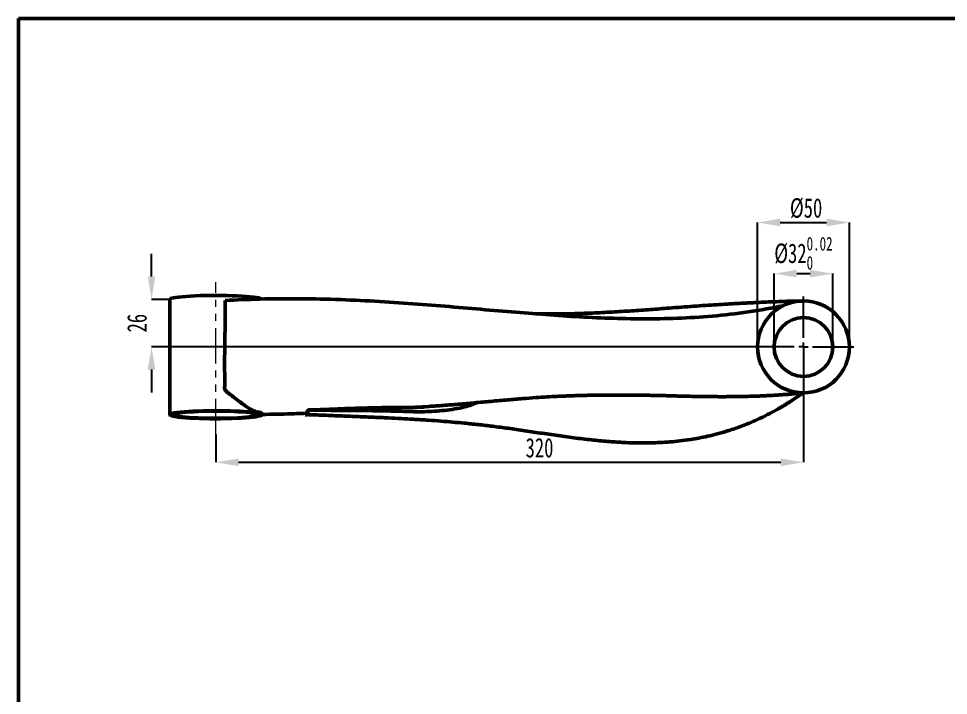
# Model space of a CAD drawing. Header units: millimetres. Extents: x 798 to 1179, y 9 to 280.
# Drawn here: x 798.2 to 965.2, y 158.1 to 279.6 of the extents above; entities that cross this region are included whole.
import ezdxf

# ---------------------------------------------------------------- set-up
doc = ezdxf.new("R2010")
doc.units = ezdxf.units.MM
doc.header["$PDSIZE"] = -1
doc.linetypes.add('PHANTOM', pattern=[12.7, 6.35, -1.27, 1.27, -1.27, 1.27, -1.27])
doc.layers.add('10', color=7, linetype='Continuous')
doc.layers.add('5', color=7, linetype='Continuous')
doc.styles.add('SLDTEXTSTYLE5', font='TXT', dxfattribs={"width": 0.7})
doc.dimstyles.new('SLDDIMSTYLE1', dxfattribs={"dimtxt": 3.5, "dimasz": 4.08, "dimexe": 0, "dimexo": 0.0625, "dimgap": 0.875, "dimtad": 1, "dimrnd": 1e-09, "dimzin": 12, "dimdsep": 46, "dimtxsty": 'SLDTEXTSTYLE5', "dimsah": 1, "dimcen": 0.09, "dimadec": 0, "dimazin": 3, "dimtol": 1, "dimtp": 0.021, "dimtfac": 1, "dimtmove": 0, "dimatfit": 0, "dimfxl": 1, "dimfrac": 2, "dimtolj": 1, "dimarcsym": 0})
doc.dimstyles.new('SLDDIMSTYLE2', dxfattribs={"dimtxt": 3.5, "dimasz": 4.08, "dimexe": 0, "dimexo": 0.0625, "dimgap": 0.875, "dimtad": 1, "dimrnd": 1e-09, "dimzin": 12, "dimdsep": 46, "dimtxsty": 'SLDTEXTSTYLE5', "dimsah": 1, "dimcen": 0.09, "dimadec": 0, "dimazin": 3, "dimtfac": 1, "dimtofl": 0, "dimtmove": 0, "dimatfit": 3, "dimfxl": 1, "dimfrac": 2, "dimtolj": 1, "dimtzin": 12, "dimarcsym": 0})

# ---------------------------------------------------------------- blocks, each defined once
blk = doc.blocks.new('*D32')
at = {"layer": '10', "color": 0, "lineweight": -2, "transparency": 16777216}
for p, q in [((933.88, 220.71), (933.88, 233.81)), ((937.96, 233.81), (940.36, 233.81)), ((944.44, 220.71), (944.44, 233.81))]:
    blk.add_line(p, q, dxfattribs=at)
at = {"layer": '10', "color": 0, "lineweight": 25, "transparency": 16777216}
for points in [[(937.96, 234.49), (937.96, 233.13), (933.88, 233.81)], [(940.36, 234.49), (940.36, 233.13), (944.44, 233.81)]]:
    blk.add_solid(points, dxfattribs=at)
at = {"layer": 'Defpoints', "color": 0, "lineweight": 25, "transparency": 16777216}
for p in [(944.44, 233.81), (933.88, 220.65), (944.44, 220.65)]:
    blk.add_point(p, dxfattribs=at)
at = {"layer": '10', "color": 0, "transparency": 16777216, "insert": (939.16, 240.41), "char_height": 3.5, "attachment_point": 2, "style": 'SLDTEXTSTYLE5'}
blk.add_mtext('\\A1;%%C32{\\H0.7x;\\S0.02^ 0;}', dxfattribs=at)
blk = doc.blocks.new('*D33')
at = {"layer": '10', "color": 0, "lineweight": -2, "transparency": 16777216}
for p, q in [((930.91, 220.71), (930.91, 242.99)), ((934.99, 242.99), (943.33, 242.99)), ((947.41, 220.71), (947.41, 242.99))]:
    blk.add_line(p, q, dxfattribs=at)
at = {"layer": '10', "color": 0, "lineweight": 25, "transparency": 16777216}
for points in [[(934.99, 243.67), (934.99, 242.31), (930.91, 242.99)], [(943.33, 243.67), (943.33, 242.31), (947.41, 242.99)]]:
    blk.add_solid(points, dxfattribs=at)
at = {"layer": 'Defpoints', "color": 0, "lineweight": 25, "transparency": 16777216}
for p in [(947.41, 242.99), (930.91, 220.65), (947.41, 220.65)]:
    blk.add_point(p, dxfattribs=at)
at = {"layer": '10', "color": 0, "transparency": 16777216, "insert": (939.64, 247.36), "char_height": 3.5, "attachment_point": 2, "style": 'SLDTEXTSTYLE5'}
blk.add_mtext('\\A1;%%C50', dxfattribs=at)
blk = doc.blocks.new('*D34')
at = {"layer": '10', "color": 0, "lineweight": -2, "transparency": 16777216}
for p, q in [((939.16, 220.59), (939.16, 199.93)), ((833.61, 204.93), (833.61, 199.93)), ((837.69, 199.93), (935.08, 199.93))]:
    blk.add_line(p, q, dxfattribs=at)
at = {"layer": '10', "color": 0, "lineweight": 25, "transparency": 16777216}
for points in [[(837.69, 200.61), (837.69, 199.25), (833.61, 199.93)], [(935.08, 200.61), (935.08, 199.25), (939.16, 199.93)]]:
    blk.add_solid(points, dxfattribs=at)
at = {"layer": 'Defpoints', "color": 0, "lineweight": 25, "transparency": 16777216}
for p in [(939.16, 220.65), (833.61, 204.99), (939.16, 199.93)]:
    blk.add_point(p, dxfattribs=at)
at = {"layer": '10', "color": 0, "transparency": 16777216, "insert": (891.75, 204.3), "char_height": 3.5, "attachment_point": 2, "style": 'SLDTEXTSTYLE5'}
blk.add_mtext('\\A1;320', dxfattribs=at)
blk = doc.blocks.new('*D35')
at = {"layer": '10', "color": 0, "lineweight": -2, "transparency": 16777216}
for p, q in [((822.06, 233.27), (822.06, 237.35)), ((825.3, 229.19), (822.06, 229.19)), ((930.03, 220.65), (822.06, 220.65)), ((822.06, 216.57), (822.06, 212.49))]:
    blk.add_line(p, q, dxfattribs=at)
at = {"layer": '10', "color": 0, "lineweight": 25, "transparency": 16777216}
for points in [[(821.38, 233.27), (822.74, 233.27), (822.06, 229.19)], [(821.38, 216.57), (822.74, 216.57), (822.06, 220.65)]]:
    blk.add_solid(points, dxfattribs=at)
at = {"layer": 'Defpoints', "color": 0, "lineweight": 25, "transparency": 16777216}
for p in [(825.36, 229.19), (822.06, 220.65), (930.09, 220.65)]:
    blk.add_point(p, dxfattribs=at)
at = {"layer": '10', "color": 0, "transparency": 16777216, "insert": (817.68, 224.92), "char_height": 3.5, "attachment_point": 2, "rotation": 90, "style": 'SLDTEXTSTYLE5'}
blk.add_mtext('\\A1;26', dxfattribs=at)
blk = doc.blocks.new('SW_CENTERMARKSYMBOL_0')
at = {"layer": '10', "color": 0}
for p, q in [((0, 5), (0, 27.5)), ((-5, 0), (-27.5, 0)), ((0, 0), (-2.5, 0)), ((0, 0), (0, 2.5)), ((0, 0), (0, -2.5)), ((0, 0), (2.5, 0)), ((5, 0), (27.5, 0)), ((0, -5), (0, -27.5))]:
    blk.add_line(p, q, dxfattribs=at)

msp = doc.modelspace()

# ---------------------------------------------------------------- linework, layer by layer
at = {"lineweight": 50}
for p, q in [((1179, 279.60653), (798.18, 279.60653)), ((798.18, 279.60653), (798.18, 8.66))]:
    msp.add_line(p, q, dxfattribs=at)
at = {"color": 7, "linetype": 'Continuous', "lineweight": 50}
for p, q in [((825.35814, 229.18555), (825.35814, 208.47428)), ((879.21612, 210.13853), (879.01305, 210.52086)), ((880.50458, 210.65008), (879.21612, 210.13853)), ((869.74256, 209.75902), (870.96808, 209.83153)), ((841.85814, 208.47428), (841.85814, 208.69117)), ((849.64856, 208.44467), (849.99283, 208.43517))]:
    msp.add_line(p, q, dxfattribs=at)
at = {"color": 7, "linetype": 'Continuous', "lineweight": 50, "flags": 128}
for points in [[(825.35814, 229.18555), (825.3648, 229.21436), (825.46185, 229.29893), (825.67326, 229.3819), (825.99606, 229.46212), (826.42571, 229.53846), (826.95619, 229.60984), (827.58005, 229.67526), (828.28853, 229.73381), (829.07168, 229.78467), (829.91852, 229.82711), (830.81715, 229.86055), (831.75496, 229.88451), (832.71879, 229.89866), (833.6951, 229.9028), (834.67019, 229.89688), (835.63037, 229.88096), (836.56216, 229.85529), (837.45248, 229.82021), (838.28884, 229.77622), (839.05949, 229.72394), (839.75362, 229.66411), (840.36148, 229.59755), (840.87454, 229.52522), (841.28559, 229.44811), (841.58886, 229.36732), (841.78011, 229.28397), (841.85664, 229.19925), (841.85814, 229.18555)], [(834.18365, 209.18982), (835.15299, 209.17888), (836.10064, 209.15805), (837.0133, 209.12762), (837.87816, 209.08802), (838.68308, 209.0398), (839.41676, 208.98365), (840.0689, 208.92034), (840.63034, 208.85077), (841.09321, 208.77592), (841.451, 208.69683), (841.6987, 208.61462), (841.83282, 208.53044), (841.85148, 208.44547), (841.75443, 208.3609), (841.54302, 208.27793), (841.22023, 208.19771), (840.79057, 208.12138), (840.26009, 208.05), (839.63624, 207.98457), (838.92776, 207.92602), (838.1446, 207.87516), (837.29777, 207.83272), (836.39913, 207.79928), (835.46132, 207.77532), (834.4975, 207.76117), (833.52119, 207.75703), (832.5461, 207.76296), (831.58592, 207.77887), (830.65413, 207.80455), (829.7638, 207.83962), (828.92744, 207.88361), (828.15679, 207.93589), (827.46266, 207.99573), (826.85481, 208.06228), (826.34175, 208.13462), (825.9307, 208.21172), (825.62742, 208.29252), (825.43618, 208.37586), (825.35965, 208.46058), (825.39891, 208.5455), (825.55341, 208.62942), (825.82098, 208.71116), (826.19787, 208.78957), (826.67878, 208.86356), (827.25697, 208.93208), (827.92431, 208.99418), (828.67144, 209.04898), (829.48787, 209.09571), (830.36213, 209.13372), (831.28197, 209.16247), (832.23446, 209.18156), (833.20624, 209.19072), (834.18365, 209.18982)], [(834.1261, 209.11827), (835.05035, 209.10755), (835.95185, 209.08684), (836.81639, 209.05647), (837.63034, 209.01692), (838.38085, 208.96881), (839.0561, 208.9129), (839.64543, 208.85008), (840.13954, 208.78132), (840.53065, 208.70773), (840.81259, 208.63045), (840.98091, 208.55072), (841.03296, 208.46977), (840.96792, 208.3889), (840.7868, 208.30937), (840.49248, 208.23245), (840.08958, 208.15934), (839.58447, 208.09119), (838.98511, 208.02909), (838.30095, 207.974), (837.54278, 207.92681), (836.72256, 207.88825), (835.85322, 207.85894), (834.94848, 207.83932), (834.0226, 207.82972), (833.09018, 207.83029), (832.16594, 207.84101), (831.26443, 207.86172), (830.39989, 207.89209), (829.58594, 207.93164), (828.83543, 207.97975), (828.16019, 208.03566), (827.57086, 208.09849), (827.07674, 208.16724), (826.68563, 208.24083), (826.40369, 208.31811), (826.23537, 208.39784), (826.18332, 208.47879), (826.24837, 208.55966), (826.42948, 208.63919), (826.72381, 208.71611), (827.1267, 208.78923), (827.63182, 208.85737), (828.23118, 208.91947), (828.91534, 208.97456), (829.67351, 209.02175), (830.49373, 209.06031), (831.36306, 209.08962), (832.2678, 209.10924), (833.19368, 209.11884), (834.1261, 209.11827)], [(849.64943, 208.47592), (849.71389, 208.46448), (849.71389, 208.46448), (849.71389, 208.46448)]]:
    msp.add_lwpolyline(points, dxfattribs=at)
at = {"color": 7, "linetype": 'Continuous', "lineweight": 50}
for radius in [8.25, 5.28]:
    msp.add_circle((939.16313, 220.64815), radius, dxfattribs=at)
for points, knots in [([(841.85514, 208.69111), (841.83557, 208.72885), (841.79529, 208.80649), (841.46874, 208.91611), (841.0091, 208.98238), (840.45932, 209.13146), (839.8067, 209.48866), (839.00046, 210.0072), (838.02502, 210.7083), (837.04216, 211.45083), (836.26761, 212.05232), (835.7839, 212.43789), (835.46389, 212.72482), (835.25202, 212.93205), (835.15527, 213.2585), (835.26634, 214.15625), (835.11479, 217.69186), (835.28901, 222.78663), (835.28797, 227.2209), (835.29892, 228.9534), (835.29911, 228.98308)], [0, 0, 0, 0, 0.04698454, 0.096678549, 0.134458993, 0.173042863, 0.210922704, 0.250043949, 0.302076324, 0.355546559, 0.388299121, 0.408918244, 0.421700734, 0.434570754, 0.439121142, 0.457183354, 0.528959343, 0.81606331, 0.996848613, 1, 1, 1, 1]), ([(835.29912, 228.98307), (837.34618, 229.10212), (841.8515, 229.29069), (848.8181, 229.34681), (856.04742, 229.17405), (863.07559, 228.82332), (869.87018, 228.35289), (876.43968, 227.81707), (882.8156, 227.26341), (889.04106, 226.73498), (895.16344, 226.27044), (901.23258, 225.91044), (907.29833, 225.6956), (913.41164, 225.67445), (919.62221, 225.9022), (925.97645, 226.44651), (931.29684, 227.21156), (934.5037, 227.83057), (935.49459, 228.03764)], [0.0347673733, 0.0347673733, 0.0347673733, 0.0347673733, 0.0876466008, 0.1501466008, 0.2126466008, 0.2751466008, 0.3376466008, 0.4001466008, 0.4626466008, 0.5251466008, 0.5876466008, 0.6501466008, 0.7126466008, 0.7751466008, 0.8376466008, 0.9001466008, 0.9626466008, 0.9903792275, 0.9903792275, 0.9903792275, 0.9903792275]), ([(938.91255, 228.89291), (938.46182, 228.88723), (937.39668, 228.87382), (935.68632, 228.82834), (933.85069, 228.76236), (932.09128, 228.68444), (930.53808, 228.60888), (929.18965, 228.54174), (927.95297, 228.48434), (926.74024, 228.422), (925.26929, 228.34109), (923.52223, 228.23621), (921.49531, 228.10258), (919.39967, 227.94945), (917.23722, 227.78424), (914.65159, 227.58645), (911.66005, 227.36082), (908.25071, 227.12006), (904.77274, 226.90371), (901.23809, 226.7262), (897.71926, 226.60832), (894.31804, 226.55222), (892.09276, 226.58195), (891.02499, 226.59621)], [0, 0, 0, 0, 0.025704483, 0.060743857, 0.098320243, 0.132462543, 0.161746674, 0.186006731, 0.207197292, 0.229503916, 0.253512967, 0.290944355, 0.332103248, 0.37689175, 0.423771204, 0.4716563, 0.544695944, 0.619758242, 0.696713175, 0.775433855, 0.854748709, 0.930303193, 1, 1, 1, 1]), ([(849.96579, 208.49712), (850.9592, 208.46034), (853.0546, 208.38277), (856.14276, 208.26238), (859.16396, 208.14123), (861.94613, 208.02416), (864.51137, 207.90822), (866.87345, 207.7906), (869.27884, 207.65733), (871.67637, 207.50611), (874.03217, 207.33293), (876.18207, 207.15433), (878.39053, 206.95302), (880.78214, 206.70779), (883.40816, 206.40146), (886.20742, 206.03081), (889.17399, 205.59307), (892.28599, 205.12698), (895.49572, 204.65781), (898.69352, 204.22994), (901.7531, 203.87981), (904.57987, 203.62804), (907.15643, 203.47368), (909.47301, 203.40657), (911.5279, 203.41088), (913.39606, 203.47147), (915.17887, 203.58387), (917.00203, 203.75878), (918.7341, 203.99008), (920.4104, 204.28374), (921.99765, 204.61159), (923.7125, 205.02803), (925.56834, 205.55783), (927.49646, 206.20275), (929.46257, 206.96508), (931.34431, 207.79953), (933.08853, 208.66972), (934.36275, 209.37001), (935.24308, 209.88304), (935.79396, 210.21401), (936.37802, 210.57514), (937.0843, 211.02613), (938.00373, 211.63521), (938.6933, 212.12358), (939.08156, 212.39855)], [0, 0, 0, 0, 0.029291132, 0.061783825, 0.091908683, 0.119958438, 0.146110833, 0.170469777, 0.193096664, 0.221432485, 0.246562526, 0.269092378, 0.292114268, 0.319567896, 0.34879142, 0.380400452, 0.41459462, 0.450483919, 0.488073768, 0.526409088, 0.562433484, 0.59568466, 0.625966684, 0.653135798, 0.677085356, 0.697966064, 0.718344871, 0.738944311, 0.761143346, 0.777381051, 0.795088042, 0.81455789, 0.835842905, 0.858986782, 0.88174421, 0.904996462, 0.925872113, 0.944572304, 0.951570623, 0.958394512, 0.965048342, 0.973407314, 0.985027126, 1, 1, 1, 1]), ([(913.37758, 211.93239), (913.3786, 211.93205), (913.38081, 211.93133), (913.57965, 211.92487), (914.04869, 211.91078), (914.67591, 211.89216), (915.53962, 211.86721), (916.6486, 211.83667), (918.02339, 211.802), (919.56495, 211.76864), (921.13216, 211.74218), (922.60448, 211.72529), (923.94185, 211.71756), (925.14361, 211.71754), (926.31326, 211.72412), (927.51676, 211.73827), (928.85672, 211.76407), (929.98604, 211.79535), (930.98624, 211.83034), (931.76512, 211.86165), (932.52254, 211.89654), (933.14527, 211.92874), (933.73049, 211.96151), (934.29934, 211.99606), (934.78645, 212.02765), (935.26208, 212.06005), (935.90978, 212.1073), (936.77434, 212.17647), (937.82936, 212.26936), (938.60749, 212.34973), (939.02527, 212.39289)], [0, 0, 0, 0, 0.015225137, 0.032903482, 0.056905617, 0.08640801, 0.121849084, 0.168935159, 0.223639746, 0.28569613, 0.34702165, 0.402825957, 0.453189516, 0.498189801, 0.537899331, 0.583864078, 0.632077075, 0.684918016, 0.710616132, 0.735033494, 0.760678028, 0.79026038, 0.818661916, 0.841062902, 0.851030913, 0.866497198, 0.889992235, 0.919380387, 0.956715729, 1, 1, 1, 1]), ([(868.81708, 209.76549), (869.04304, 209.77887), (870.08032, 209.84026), (871.96468, 209.9678), (874.53905, 210.15059), (877.27125, 210.36809), (880.13011, 210.61534), (883.07693, 210.87885), (885.95569, 211.1351), (888.62086, 211.36033), (890.97356, 211.53901), (893.02036, 211.67028), (894.78835, 211.76542), (896.29675, 211.83343), (897.48409, 211.87838), (898.39144, 211.90794), (899.06829, 211.92748), (899.72915, 211.94454), (900.50387, 211.96204), (901.63035, 211.98283), (903.08246, 212.00095), (904.78053, 212.01158), (906.35051, 212.01691), (907.76646, 212.01205), (909.01125, 212.00084), (910.25205, 211.98416), (911.47065, 211.96386), (912.52069, 211.94294), (913.15782, 211.93253), (913.33123, 211.93031), (913.39111, 211.92954)], [0, 0, 0, 0, 0.01346691, 0.061818291, 0.115202514, 0.173082444, 0.234759107, 0.299419805, 0.366239579, 0.426498315, 0.479336069, 0.5253984, 0.565346582, 0.599495476, 0.628095748, 0.646326098, 0.661511288, 0.674456659, 0.69179701, 0.714978857, 0.752207216, 0.792212479, 0.834632497, 0.864338721, 0.893567188, 0.922313814, 0.950583593, 0.977755119, 0.992318441, 1, 1, 1, 1]), ([(849.71389, 208.46448), (849.71409, 208.46642), (849.71548, 208.46839), (849.7173, 208.4723), (849.72003, 208.47817), (849.72641, 208.49187), (849.73915, 208.51926), (849.76463, 208.57404), (849.81556, 208.6836), (849.85917, 208.77751), (849.94635, 208.96534), (850.00441, 209.09055), (850.06233, 209.21575)], [0, 0, 0, 0, 0.0078125, 0.0078125, 0.015625, 0.03125, 0.0625, 0.125, 0.25, 0.5, 0.5, 1, 1, 1, 1]), ([(850.28898, 209.21639), (850.28795, 209.21245), (850.28551, 209.20856), (850.28198, 209.20073), (850.2767, 209.18899), (850.26436, 209.16159), (850.2397, 209.10679), (850.19041, 208.9972), (850.14821, 208.90326), (850.06384, 208.71537), (850.00765, 208.59012), (849.95154, 208.46484)], [0, 0, 0, 0, 0.015625, 0.015625, 0.03125, 0.0625, 0.125, 0.25, 0.5, 0.5, 1, 1, 1, 1]), ([(850.06233, 209.21575), (850.06633, 209.2173), (850.06934, 209.21895), (850.07633, 209.22244), (850.08685, 209.22799), (850.09748, 209.23443), (850.11896, 209.2485), (850.13345, 209.25949), (850.15644, 209.27831), (850.16429, 209.28499), (850.18148, 209.29904), (850.18996, 209.30654), (850.21136, 209.31756), (850.22063, 209.32121), (850.24774, 209.32655), (850.26454, 209.32812), (850.31485, 209.33155), (850.34948, 209.33259), (850.45267, 209.33579), (850.5217, 209.33739), (850.6597, 209.3407), (850.72871, 209.34232), (850.93576, 209.34721), (851.07379, 209.35053), (851.76391, 209.36779), (852.31579, 209.38364), (853.41894, 209.42026), (853.97025, 209.44098), (854.79658, 209.47594), (855.07193, 209.48824), (855.4848, 209.50771), (855.6912, 209.51769), (855.93193, 209.5298), (856.03509, 209.53508), (856.10386, 209.53863), (856.13863, 209.54043), (856.17262, 209.54221)], [0, 0, 0, 0, 0.0078125, 0.0078125, 0.015625, 0.03125, 0.03125, 0.0625, 0.0625, 0.078125, 0.078125, 0.09375, 0.09375, 0.1015625, 0.1015625, 0.109375, 0.109375, 0.125, 0.125, 0.15625, 0.15625, 0.1875, 0.1875, 0.25, 0.25, 0.5, 0.5, 0.75, 0.75, 0.875, 0.875, 0.9375, 0.96875, 0.984375, 0.984375, 1, 1, 1, 1]), ([(879.21612, 210.13853), (878.92254, 210.04542), (878.62578, 209.96284), (878.02767, 209.8131), (877.72675, 209.74516), (876.82012, 209.55902), (876.2098, 209.45871), (874.37664, 209.21032), (873.14804, 209.10676), (871.31142, 209.02578), (870.70006, 209.01082), (869.7885, 209.01101), (869.486, 209.0149), (869.03579, 209.02811), (868.88623, 209.03362), (868.58634, 209.04358), (868.43625, 209.04846), (867.08408, 209.09153), (865.87211, 209.12374), (863.42727, 209.17687), (862.19796, 209.19764), (859.72258, 209.22912), (858.47652, 209.23976), (856.90548, 209.24787), (856.59059, 209.24923), (855.95933, 209.25146), (855.64317, 209.25274), (854.69424, 209.25917), (854.06057, 209.26597), (852.79084, 209.28331), (852.15481, 209.29388), (851.35796, 209.30856), (851.1985, 209.31156), (850.87933, 209.31764), (850.71969, 209.32078), (850.51962, 209.32429), (850.47956, 209.32496), (850.39939, 209.3261), (850.35931, 209.32669), (850.30895, 209.32639), (850.29886, 209.32627), (850.27883, 209.32569), (850.26873, 209.32526), (850.24998, 209.32333), (850.24184, 209.32164), (850.23246, 209.3173), (850.23061, 209.31491), (850.22732, 209.30796), (850.22812, 209.30347), (850.2302, 209.29478), (850.23183, 209.29058), (850.24082, 209.27033), (850.25044, 209.25643), (850.26941, 209.23305), (850.2791, 209.22366), (850.28898, 209.21639)], [0, 0, 0, 0, 0.03125, 0.03125, 0.0625, 0.0625, 0.125, 0.125, 0.25, 0.25, 0.3125, 0.3125, 0.34375, 0.34375, 0.359375, 0.359375, 0.375, 0.375, 0.5, 0.5, 0.625, 0.625, 0.75, 0.75, 0.78125, 0.78125, 0.8125, 0.8125, 0.875, 0.875, 0.9375, 0.9375, 0.953125, 0.953125, 0.96875, 0.96875, 0.97265625, 0.97265625, 0.9765625, 0.9765625, 0.977539063, 0.977539063, 0.978515625, 0.978515625, 0.979492188, 0.979492188, 0.98046875, 0.98046875, 0.982421875, 0.982421875, 0.984375, 0.984375, 0.9921875, 0.9921875, 1, 1, 1, 1]), ([(856.17262, 209.54221), (856.24501, 209.54497), (856.31818, 209.54774), (856.46362, 209.55322), (856.68164, 209.56137), (856.89929, 209.56934), (857.33413, 209.58503), (857.6234, 209.59516), (858.48951, 209.62448), (859.06465, 209.64263), (860.78416, 209.69219), (861.92261, 209.7187), (863.62108, 209.74728), (864.18604, 209.75494), (865.3102, 209.76635), (865.86967, 209.77011), (866.9839, 209.77371), (867.5387, 209.77357), (868.36754, 209.77037), (868.64327, 209.7688), (869.05608, 209.7657), (869.19355, 209.76454), (869.46824, 209.76196), (869.60596, 209.76055), (869.74256, 209.75902)], [0, 0, 0, 0, 0.015625, 0.015625, 0.03125, 0.0625, 0.0625, 0.125, 0.125, 0.25, 0.25, 0.5, 0.5, 0.625, 0.625, 0.75, 0.75, 0.875, 0.875, 0.9375, 0.9375, 0.96875, 0.96875, 1, 1, 1, 1]), ([(841.85814, 208.53398), (842.10523, 208.53745), (843.22137, 208.55312), (845.14731, 208.58789), (847.562, 208.64669), (849.1008, 208.70238), (849.83648, 208.729)], [0, 0, 0, 0, 0.092588996, 0.418234944, 0.721866729, 1, 1, 1, 1]), ([(849.95154, 208.46484), (849.95154, 208.46484), (849.95782, 208.45454), (849.97592, 208.46591), (849.99402, 208.47729)], [0, 0, 0, 0, 0.00005769, 1, 1, 1, 1])]:
    msp.add_open_spline(points, degree=3, knots=knots, dxfattribs=at)
at = {"layer": '10', "linetype": 'PHANTOM', "lineweight": 18}
msp.add_line((833.60814, 204.98947), (833.60814, 232.29474), dxfattribs=at)
at = {"layer": '5', "color": 7, "lineweight": 25}
msp.add_line((798.18, 279.60653), (798.18, 8.66), dxfattribs=at)

# ---------------------------------------------------------------- block references
at = {"layer": '10', "xscale": 0.33, "yscale": 0.33, "zscale": 0.33}
msp.add_blockref('SW_CENTERMARKSYMBOL_0', (939.16313, 220.64815), dxfattribs=at)

# ---------------------------------------------------------------- dimensions: what is measured, and where the dimension line sits
at = {"layer": '10'}
for base, p1, p2, text, dimstyle, picture, middle in [((947.41313, 242.98816), (930.91313, 220.64815), (947.41313, 220.64815), '%%C50', 'SLDDIMSTYLE2', '*D33', (939.64409, 242.98816)), ((944.44313, 233.81438), (933.88313, 220.64815), (944.44313, 220.64815), '%%C32{\\H0.7x;\\S0.02^ 0;}', 'SLDDIMSTYLE1', '*D32', (939.16313, 233.81438))]:
    dim = msp.add_linear_dim(base=base, p1=p1, p2=p2, text=text, dimstyle=dimstyle, dxfattribs=at)
    dim.commit()
    dim.dimension.update_dxf_attribs({"geometry": picture, "text_midpoint": middle, "dimtype": 160})
for base, p1, p2, angle, text, picture, middle in [((822.05814, 220.64815), (825.35814, 229.18555), (930.08813, 220.64815), 90, '26', '*D35', (822.05814, 224.91685)), ((939.16313, 199.92982), (833.60814, 204.98947), (939.16313, 220.64815), 0, '320', '*D34', (891.74652, 199.92982))]:
    dim = msp.add_linear_dim(base=base, p1=p1, p2=p2, angle=angle, text=text, dimstyle='SLDDIMSTYLE2', dxfattribs=at)
    dim.commit()
    dim.dimension.update_dxf_attribs({"geometry": picture, "text_midpoint": middle, "dimtype": 160})

doc.saveas('drawing.dxf')
